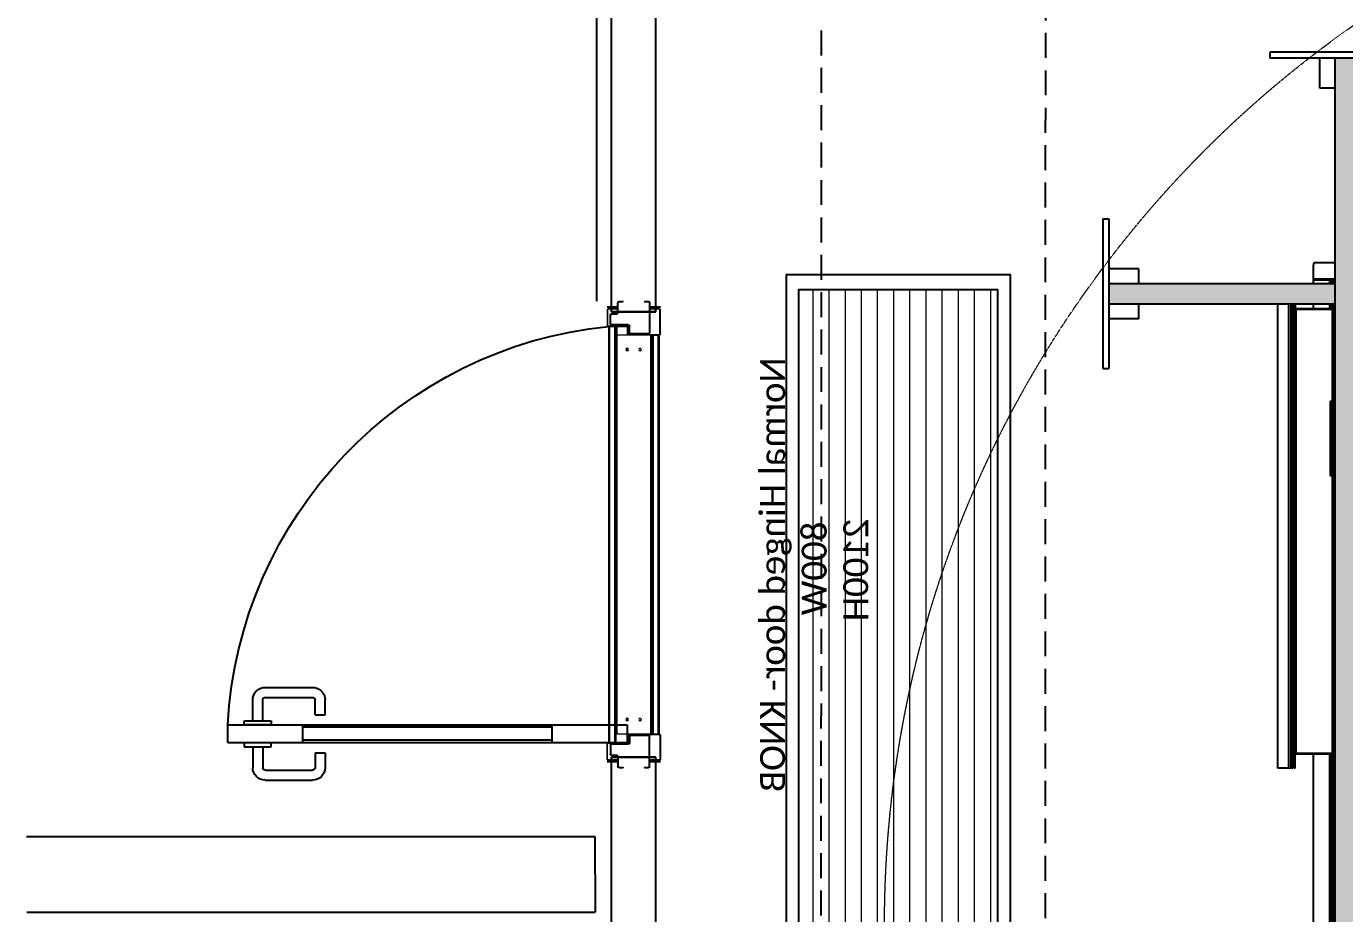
# Model space of a CAD drawing. Header units: millimetres. Extents: x 2822564 to 2991989, y -324396 to -253399.
# Drawn here: x 2845777 to 2848420, y -311060 to -309281 of the extents above; entities that cross this region are included whole.
import ezdxf

# ---------------------------------------------------------------- set-up
doc = ezdxf.new("R2010")
doc.units = ezdxf.units.MM
for name, pattern in [('12017_XPLAN_GROUND$0$HIDDEN', [0.375, 0.25, -0.125]), ('DASHDOT', [1, 0.5, -0.25, 0, -0.25]), ('HIDDEN', [0.375, 0.25, -0.125])]:
    doc.linetypes.add(name, pattern=pattern)
for name, color, linetype in [('AX', 1, 'DASHDOT'), ('Azbilt', 10, 'Continuous'), ('CANAL', 2, 'HIDDEN'), ('LAF Detail', 7, 'Continuous'), ('modular obj', 210, 'Continuous'), ('Runner', 30, 'Continuous')]:
    doc.layers.add(name, color=color, linetype=linetype)
doc.layers.add('Coustomiz Panel', color=160, linetype='Continuous', lineweight=15)
doc.layers.add('KATCHIN', color=253, linetype='12017_XPLAN_GROUND$0$HIDDEN', lineweight=5)
doc.styles.add('Annotative', font='arial.ttf')
doc.styles.add('Legend', font='calibri.ttf')
doc.dimstyles.new('RUNNER saghf', dxfattribs={"dimtxt": 150, "dimasz": 60, "dimexe": 0.18, "dimexo": 0.0625, "dimgap": 0.09, "dimtad": 0, "dimtih": 1, "dimtoh": 1, "dimdec": 4, "dimzin": 0, "dimdsep": 46, "dimtxsty": 'Annotative', "dimblk": 'OBLIQUE', "dimcen": 0.09, "dimclrd": 140, "dimclre": 140, "dimclrt": 230, "dimazin": 0, "dimtfac": 1, "dimtdec": 4, "dimtofl": 0, "dimtmove": 0, "dimatfit": 3, "dimldrblk": 'OBLIQUE', "dimfxl": 1, "dimtolj": 1, "dimtzin": 0, "dimarcsym": 0})

# ---------------------------------------------------------------- blocks, each defined once
blk = doc.blocks.new('1&5 - (+20)')
at = {"layer": 'Azbilt'}
for p, q in [((1576100.6, -480712.1), (1576112.1, -482091.6)), ((1574978.5, -483174.9), (1576118.2, -483165.4)), ((1576118.2, -483165.4), (1576120, -483317.3)), ((1574980.4, -483326.8), (1576120, -483317.3))]:
    blk.add_line(p, q, dxfattribs=at)
blk = doc.blocks.new('Surgery Zone')
at = {"layer": 'KATCHIN', "color": 85, "ltscale": 1.1, "true_color": 0x58ba48}
blk.add_circle((1610637.8, -562746.7, 0), 2200, dxfattribs=at)
blk = doc.blocks.new('_Oblique')
at = {"color": 0, "linetype": 'ByBlock', "lineweight": -2}
blk.add_line((-0.5, -0.5), (0.5, 0.5), dxfattribs=at)
blk = doc.blocks.new('*D28')
at = {"color": 140, "lineweight": -2, "ltscale": 10, "transparency": 16777216}
for p, q in [((-254649.2, -1447978.7), (-254649.2, -1447979.1)), ((-254649.2, -1447978.9), (-254279.1, -1447978.9)), ((-253743.2, -1447978.9), (-254113.3, -1447978.9)), ((-253743.2, -1447978.7), (-253743.2, -1447979.1))]:
    blk.add_line(p, q, dxfattribs=at)
at = {"layer": 'Defpoints', "color": 0, "ltscale": 10, "transparency": 16777216}
for p in [(-254649.2, -1447872.8, 0), (-253743.2, -1447872.8, 0), (-253743.2, -1447978.9)]:
    blk.add_point(p, dxfattribs=at)
at = {"color": 140, "lineweight": -2, "ltscale": 10, "transparency": 16777216, "xscale": 60, "yscale": 60, "zscale": 60, "rotation": 180}
blk.add_blockref('_Oblique', (-254649.2, -1447978.9), dxfattribs=at)
at = {"color": 140, "lineweight": -2, "ltscale": 10, "transparency": 16777216, "xscale": 60, "yscale": 60, "zscale": 60}
blk.add_blockref('_Oblique', (-253743.2, -1447978.9), dxfattribs=at)
at = {"color": 230, "ltscale": 10, "transparency": 16777216, "insert": (-254196.2, -1447978.9), "char_height": 75, "attachment_point": 5, "style": 'Annotative', "bg_fill": 3, "box_fill_scale": 1.1, "bg_fill_color": 256, "bg_fill_true_color": 13158600, "bg_fill_transparency": 0}
blk.add_mtext('\\A1;906', dxfattribs=at)
blk = doc.blocks.new('Dariche Hava')
at = {"layer": 'Coustomiz Panel', "ltscale": 10}
h = blk.add_hatch(dxfattribs=at)
h.set_pattern_fill('ANSI31', color=3, scale=10.2, angle=45)
h.paths.add_polyline_path([(2099493.3, -346374.7), (2099093.3, -346374.7), (2099093.3, -348914.7), (2099493.3, -348914.7)])
at = {"layer": 'modular obj', "color": 240, "ltscale": 10, "true_color": 0xed1f24}
for points in [[(2099518.3, -346344.7), (2099068.3, -346344.7), (2099068.3, -348944.7), (2099518.3, -348944.7)], [(2099493.3, -346374.7), (2099093.3, -346374.7), (2099093.3, -348914.7), (2099493.3, -348914.7)]]:
    blk.add_lwpolyline(points, close=True, dxfattribs=at)
blk = doc.blocks.new('LAF')
at = {"layer": 'LAF Detail'}
h = blk.add_hatch(color=1, dxfattribs=at)
h.dxf.hatch_style = 1
h.paths.add_polyline_path([(1750, 1297.5), (-1750, 1297.5), (-1750, 1257.5), (1750, 1257.5)])
h.paths.add_polyline_path([(-1257.5, 1750), (-1297.5, 1750), (-1297.5, 1297.5), (-1257.5, 1297.5)])
h.paths.add_polyline_path([(1297.5, 1750), (1257.5, 1750), (1257.5, 1297.5), (1297.5, 1297.5)])
h.paths.add_polyline_path([(1297.5, -1297.5), (1257.5, -1297.5), (1257.5, -1750), (1297.5, -1750)])
h.paths.add_polyline_path([(1750, -1257.5), (-1750, -1257.5), (-1750, -1297.5), (1750, -1297.5)])
h.paths.add_polyline_path([(-1257.5, -1297.5), (-1297.5, -1297.5), (-1297.5, -1750), (-1257.5, -1750)])
h.paths.add_polyline_path([(2764.7, 1882.3), (2614.7, 1882.3), (2614.7, 1842.3), (2068.7, 1842.3), (2068.7, 1882.3), (1918.7, 1882.3), (1918.7, 567.3), (2068.7, 567.3), (2068.7, 604.8), (2183, 604.8), (2183, 609.8), (2063, 609.8), (2063, 637.3), (2183, 637.3), (2183, 607.3), (2614.7, 607.3), (2614.7, 567.3), (2764.7, 567.3)])
h.paths.add_polyline_path([(1958.7, 1802.3), (2724.7, 1802.3), (2724.7, 913.3), (2183, 913.3), (2183, 883.3), (2063, 883.3), (2063, 913.3), (1958.7, 913.3)], flags=16)
h.paths.add_polyline_path([(1958.9, 1526.8, 1), (1964, 1526.8, 1)], flags=0)
h.paths.add_polyline_path([(1958.9, 1314.6, 1), (1964, 1314.6, 1)], flags=0)
h.paths.add_polyline_path([(2151, 1529.4), (2152, 1529.4, -1), (2152, 1524.2), (2151, 1524.2, -1)], flags=0)
h.paths.add_polyline_path([(2148.9, 1526.8, -1), (2154, 1526.8, -1)], flags=0)
h.paths.add_polyline_path([(2151, 1317.2), (2152, 1317.2, -1), (2152, 1312), (2151, 1312, -1)], flags=0)
h.paths.add_polyline_path([(2154, 1314.6, -1), (2148.9, 1314.6, -1)], flags=0)
h.paths.add_polyline_path([(2000, 1717.6), (2001.5, 1718.9, -1), (2004.9, 1715), (2003.4, 1713.7, -1)], flags=0)
h.paths.add_polyline_path([(2257.9, 1477.7), (2257.9, 1478.7, -1), (2263.1, 1478.7), (2263.1, 1477.7, -1)], flags=0)
h.paths.add_polyline_path([(2257.9, 1363.7, -1), (2263.1, 1363.7), (2263.1, 1362.7, -1), (2257.9, 1362.7)], flags=0)
h.paths.add_polyline_path([(2562.4, 1106.3), (2724.7, 1249.4), (2724.7, 1249.7), (2562.1, 1106.3)], flags=0)
h.paths.add_polyline_path([(2556.8, 1105.2), (2557, 1105.2), (2557.2, 1105.3, 0.093249)], flags=0)
h.paths.add_polyline_path([(2308.7, 1100.3), (2551.5, 1100.3), (2555.3, 1103.7), (2555.3, 1104.3, -0.414214), (2557.3, 1106.3), (2557.3, 1105.2, 0.12943), (2555.3, 1104.3), (2555.3, 1100.4), (2552.5, 1097.8), (2544.7, 1097.8), (2544.7, 1096.6), (2326.7, 1096.6), (2307.7, 1096.6, 0.414214), (2306.5, 1095.3), (2306.5, 1036.7, 0.080761), (2306.5, 1036.3), (2306.5, 1036.3), (2330.5, 914.1), (2357.5, 914.1), (2544.1, 914.1), (2544.1, 913.8), (2544.1, 913.3), (2543.7, 913.3), (2419.6, 913.8), (2366, 913.8), (2357.6, 914.1), (2357.6, 913.3), (2357.5, 913.3), (2357.5, 914.1), (2327.5, 914.1), (2303.5, 1036.3), (1958.7, 1036.3), (1958.7, 1036.9), (2303, 1036.9), (2303, 1096.6), (2326.5, 1096.6), (2326.5, 1097.8), (2308.7, 1097.8)], flags=0)
h.paths.add_polyline_path([(2305.2, 1036.7, 0.09518), (2305.4, 1035.8, 0.113938), (2303.6, 1035.9), (2305.2, 1036.1)], flags=0)
h.paths.add_polyline_path([(2257.9, 1592.7), (2257.9, 1593.7, -1), (2263.1, 1593.7), (2263.1, 1592.7, -1)], flags=0)
h.paths.add_polyline_path([(2058.1, 1768.8), (2059.6, 1770.2, -1), (2063, 1766.3), (2061.5, 1764.9, -1)], flags=0)
h.paths.add_polyline_path([(2263.1, 1248.7), (2263.1, 1247.7, -1), (2257.9, 1247.7), (2257.9, 1248.7, -1)], flags=0)
h.paths.add_polyline_path([(2444, 1411.7, 0.956183), (2444, 1429.7, -0.066402)], flags=0)
h.paths.add_polyline_path([(2426.8, 1429.7), (2427.6, 1429.7, 0.022091), (2426.8, 1429.7, 11.266721), (2426.8, 1411.7), (2427.6, 1411.7, -0.022091), (2426.8, 1411.7, -11.266721)], flags=0)
h.paths.add_polyline_path([(2426.6, 1420.7, -1), (2326.6, 1420.7, -1)], flags=0)
h.paths.add_polyline_path([(2339.5, 1461.4, -1), (2332.5, 1461.4, -1)], flags=0)
h.paths.add_polyline_path([(2338.5, 1461.4, -1), (2333.5, 1461.4, -1)], flags=0)
h.paths.add_polyline_path([(2339.5, 1380, -1), (2332.5, 1380, -1)], flags=0)
h.paths.add_polyline_path([(2338.5, 1380, -1), (2333.5, 1380, -1)], flags=0)
h.paths.add_polyline_path([(2341, 1529.4), (2342, 1529.4, -1), (2342, 1524.2), (2341, 1524.2, -1)], flags=0)
h.paths.add_polyline_path([(2344, 1526.8, -1), (2338.9, 1526.8, -1)], flags=0)
h.paths.add_polyline_path([(2257.9, 1692.7), (2257.9, 1693.7, -1), (2263.1, 1693.7), (2263.1, 1692.7, -1)], flags=0)
h.paths.add_polyline_path([(2341, 1317.2), (2342, 1317.2, -1), (2342, 1312), (2341, 1312, -1)], flags=0)
h.paths.add_polyline_path([(2344, 1314.6, -1), (2338.9, 1314.6, -1)], flags=0)
h.paths.add_polyline_path([(1948.7, 1862.3, -1), (1962.7, 1862.3, -1)], flags=16)
h.paths.add_polyline_path([(2263.1, 1133.7), (2263.1, 1132.7, -1), (2257.9, 1132.7), (2257.9, 1133.7, -1)], flags=0)
h.paths.add_polyline_path([(2420.8, 1461.4, -1), (2413.8, 1461.4, -1)], flags=0)
h.paths.add_polyline_path([(2419.8, 1461.4, -1), (2414.8, 1461.4, -1)], flags=0)
h.paths.add_polyline_path([(2420.8, 1380, -1), (2413.8, 1380, -1)], flags=0)
h.paths.add_polyline_path([(2419.8, 1380, -1), (2414.8, 1380, -1)], flags=0)
h.paths.add_polyline_path([(2257.9, 1792.7), (2257.9, 1793.7, -1), (2263.1, 1793.7), (2263.1, 1792.7, -1)], flags=0)
h.paths.add_polyline_path([(2551.5, 1100.3, 0.016832), (2552, 1099.1), (2552.1, 1099.1), (2551.9, 1099.1), (2551.9, 1099), (2552, 1099, -0.00829)], flags=0)
h.paths.add_polyline_path([(2327.4, 1109.9), (2329.4, 1109.9, -1), (2329.4, 1104.7), (2327.4, 1104.7, -1)], flags=0)
h.paths.add_polyline_path([(2490.2, 1477.7), (2490.2, 1478.7, -1), (2495.4, 1478.7), (2495.4, 1477.7, -1)], flags=0)
h.paths.add_polyline_path([(2490.2, 1363.7, -1), (2495.4, 1363.7), (2495.4, 1362.7, -1), (2490.2, 1362.7)], flags=0)
h.paths.add_polyline_path([(2394, 1109.9), (2396, 1109.9, -1), (2396, 1104.7), (2394, 1104.7, -1)], flags=0)
h.paths.add_polyline_path([(1958.7, 873.3), (2310.7, 873.3), (2310.7, 647.3), (1958.7, 647.3)], flags=16)
h.paths.add_polyline_path([(2490.2, 1592.7), (2490.2, 1593.7, -1), (2495.4, 1593.7), (2495.4, 1592.7, -1)], flags=0)
h.paths.add_polyline_path([(2490.2, 1248.7, -1), (2495.4, 1248.7), (2495.4, 1247.7, -1), (2490.2, 1247.7)], flags=0)
h.paths.add_polyline_path([(2531, 1529.4), (2532, 1529.4, -1), (2532, 1524.2), (2531, 1524.2, -1)], flags=0)
h.paths.add_polyline_path([(2534, 1526.8, -1), (2528.9, 1526.8, -1)], flags=0)
h.paths.add_polyline_path([(2531, 1317.2), (2532, 1317.2, -1), (2532, 1312), (2531, 1312, -1)], flags=0)
h.paths.add_polyline_path([(2534, 1314.6, -1), (2528.9, 1314.6, -1)], flags=0)
h.paths.add_polyline_path([(2490.2, 1692.7), (2490.2, 1693.7, -1), (2495.4, 1693.7), (2495.4, 1692.7, -1)], flags=0)
h.paths.add_polyline_path([(2460.7, 1109.9), (2462.7, 1109.9, -1), (2462.7, 1104.7), (2460.7, 1104.7, -1)], flags=0)
h.paths.add_polyline_path([(2495.4, 1133.7), (2495.4, 1132.7, -1), (2490.2, 1132.7), (2490.2, 1133.7, -1)], flags=0)
h.paths.add_polyline_path([(2490.2, 1792.7), (2490.2, 1793.7, -1), (2495.4, 1793.7), (2495.4, 1792.7, -1)], flags=0)
h.paths.add_polyline_path([(2527.4, 1109.9), (2529.4, 1109.9, -1), (2529.4, 1104.7), (2527.4, 1104.7, -1)], flags=0)
h.paths.add_polyline_path([(2322.7, 860.3), (2350.7, 860.3), (2350.7, 873.3), (2724.7, 873.3), (2724.7, 647.3), (2350.7, 647.3), (2350.7, 660.3), (2322.7, 660.3, -0.414214), (2320.7, 662.3), (2320.7, 858.3, -0.414214)], flags=16)
h.paths.add_polyline_path([(2561.8, 1122.2), (2563.3, 1123.5, -1), (2566.7, 1119.6), (2565.2, 1118.3, -1)], flags=0)
h.paths.add_polyline_path([(2353.8, 820.3), (2353.8, 860.3), (2353.7, 820.3)], flags=0)
h.paths.add_polyline_path([(2578.9, 1095.3, -1), (2573.8, 1095.3, -1)], flags=0)
h.paths.add_polyline_path([(2619.9, 1173.4), (2621.4, 1174.7, -1), (2624.8, 1170.8), (2623.3, 1169.5, -1)], flags=0)
h.paths.add_polyline_path([(2392.3, 858.8), (2392.3, 662.3), (2392.2, 661.9), (2392, 660.7), (2391.5, 660.5), (2391.7, 660.7), (2391.9, 660.9), (2392, 661.2), (2392.2, 661.6), (2392.2, 661.9), (2392.3, 662.3), (2392.3, 858.3), (2392.2, 858.7), (2392, 859.9), (2391.8, 860)], flags=0)
h.paths.add_polyline_path([(2383.4, 818.3), (2383.2, 818.3), (2383.2, 702.3), (2383.2, 701.9), (2383, 700.7), (2382.1, 700.3), (2381.9, 700.3), (2382.2, 700.4), (2382.4, 700.5), (2382.6, 700.7), (2382.8, 700.9), (2383, 701.2), (2383.1, 701.6), (2383.2, 701.9), (2383.2, 702.3), (2383.2, 818.3), (2383.2, 818.7), (2383, 819.9), (2382.8, 820)], flags=0)
h.paths.add_polyline_path([(2623.3, 1770.2), (2624.8, 1768.8, -1), (2621.4, 1764.9), (2619.9, 1766.3, -1)], flags=0)
h.paths.add_polyline_path([(2678, 1224.6), (2679.5, 1225.9, -1), (2682.9, 1222), (2681.4, 1220.7, -1)], flags=0)
h.paths.add_polyline_path([(2721, 1529.4), (2722, 1529.4, -1), (2722, 1524.2), (2721, 1524.2, -1)], flags=0)
h.paths.add_polyline_path([(2724, 1526.8, -1), (2718.9, 1526.8, -1)], flags=0)
h.paths.add_polyline_path([(2721, 1317.2), (2722, 1317.2, -1), (2722, 1312), (2721, 1312, -1)], flags=0)
h.paths.add_polyline_path([(2724, 1314.6, -1), (2718.9, 1314.6, -1)], flags=0)
h.paths.add_polyline_path([(2681.4, 1718.9), (2682.9, 1717.6, -1), (2679.5, 1713.7), (2678, 1715, -1)], flags=0)
h.paths.add_polyline_path([(2665.4, 1096), (2667.3, 1092.8, 0.483498), (2670.4, 1095.3, 0.867202)], flags=0)
h.paths.add_polyline_path([(1962.7, 587.3, -1), (1948.7, 587.3, -1)], flags=16)
h.paths.add_polyline_path([(2537.3, 819.3), (2537.3, 818.3, -1), (2532.1, 818.3), (2532.1, 819.3, -1)], flags=0)
h.paths.add_polyline_path([(2537.3, 818.8, -1), (2532.2, 818.8, -1)], flags=0)
h.paths.add_polyline_path([(2720.7, 1862.3, -1), (2734.7, 1862.3, -1)], flags=16)
h.paths.add_polyline_path([(2537.3, 761.1), (2537.3, 760.1, -1), (2532.1, 760.1), (2532.1, 761.1, -1)], flags=0)
h.paths.add_polyline_path([(2537.3, 760.6, -1), (2532.2, 760.6, -1)], flags=0)
h.paths.add_polyline_path([(2537.3, 702.8), (2537.3, 701.8, -1), (2532.1, 701.8), (2532.1, 702.8, -1)], flags=0)
h.paths.add_polyline_path([(2537.3, 702.3, -1), (2532.2, 702.3, -1)], flags=0)
h.paths.add_polyline_path([(2734.7, 587.3, -1), (2720.7, 587.3, -1)], flags=16)
h.paths.add_polyline_path([(1297.5, 1257.5), (1257.5, 1257.5), (1257.5, -1257.5), (1297.5, -1257.5)])
h.paths.add_polyline_path([(-1257.5, 1257.5), (-1297.5, 1257.5), (-1297.5, -1257.5), (-1257.5, -1257.5)])
at = {"layer": 'LAF Detail', "color": 1, "linetype": 'Continuous', "lineweight": 25}
for p, q in [((1127.5, 1762), (1127.5, 1750)), ((1427.5, 1762), (1127.5, 1762)), ((1427.5, 1750), (1127.5, 1750)), ((1227.5, 1690), (1227.5, 1750)), ((1327.5, 1690), (1327.5, 1750)), ((1427.5, 1762), (1427.5, 1750)), ((1227.5, 1690), (1257.5, 1690)), ((1297.5, 1690), (1327.5, 1690)), ((1762, 1427.5), (1750, 1427.5)), ((1750, 1127.5), (1750, 1427.5)), ((1762, 1127.5), (1762, 1427.5)), ((1690, 1297.5), (1690, 1327.5)), ((1690, 1327.5), (1750, 1327.5))]:
    blk.add_line(p, q, dxfattribs=at)
at = {"layer": 'LAF Detail', "color": 7, "linetype": 'Continuous', "lineweight": 25}
for p, q in [((1257.5, 1750), (1257.5, 1297.5)), ((1297.5, 1297.5), (1297.5, 1750)), ((1750, 1297.5), (-1750, 1297.5))]:
    blk.add_line(p, q, dxfattribs=at)
at = {"layer": 'LAF Detail', "color": 3, "linetype": 'Continuous', "lineweight": 25}
for p, q in [((326.4, 1381.4), (326.4, 1411.4)), ((326.4, 1411.4), (1257.5, 1411.4)), ((326.4, 1389.4), (1257.5, 1389.4)), ((326.4, 1384.4), (1257.5, 1384.4)), ((326.4, 1381.4), (1257.5, 1381.4)), ((326.4, 1378.4), (353.4, 1378.4)), ((326.4, 1376.9), (326.4, 1378.4)), ((326.4, 1376.9), (353.4, 1376.9)), ((331.4, 1378.4), (331.4, 1376.9)), ((353.4, 1376.9), (353.4, 1378.4)), ((354.9, 1375.4), (354.9, 1302.4)), ((1247.9, 1375.4), (354.9, 1375.4)), ((1246.4, 1378.4), (356.4, 1378.4)), ((356.4, 1378.4), (356.4, 1302.4)), ((1246.4, 1376.9), (356.4, 1376.9)), ((1246.4, 1378.4), (1246.4, 1302.4)), ((1247.9, 1375.4), (1247.9, 1302.4)), ((1257.5, 1378.4), (1249.4, 1378.4)), ((1249.4, 1378.4), (1249.4, 1376.9)), ((1257.5, 1376.9), (1249.4, 1376.9)), ((-1257.5, 1340.1), (354.9, 1340.1)), ((1247.9, 1340.1), (1257.5, 1340.1)), ((1297.5, 1340.1), (1335.1, 1340.1)), ((1305.1, 1340.1), (1305.1, 1297.5)), ((1306.4, 1340.1), (1306.4, 1297.5)), ((1307.5, 1340.1), (1307.5, 1297.5)), ((1340.1, 1335.1), (1340.1, 1297.5)), ((-1257.5, 1307.5), (354.9, 1307.5)), ((303.6, 1302.4), (-1257.5, 1302.4)), ((-1257.5, 1301.4), (302.6, 1301.4)), ((-1257.5, 1300.4), (302.6, 1300.4)), ((-1257.5, 1299.4), (302.6, 1299.4)), ((87.8, 1306.4), (-62.2, 1306.4)), ((37.7, 1306.4), (37.7, 1302.4)), ((46.6, 1302.4), (46.6, 1306.4)), ((85.9, 1302.4), (85.9, 1306.4)), ((87.8, 1306.4), (354.9, 1306.4)), ((87.8, 1306.4), (87.8, 1302.4)), ((87.8, 1305.1), (354.9, 1305.1)), ((87.8, 1304), (354.9, 1304)), ((302.6, 1303.4), (87.8, 1303.4)), ((299.8, 1301.4), (299.8, 1302.4)), ((300.6, 1300.4), (300.6, 1299.4)), ((301.4, 1300.4), (301.4, 1299.4)), ((301.6, 1302.4), (301.6, 1301.4)), ((301.6, 1301.4), (301.6, 1302.4)), ((301.6, 1299.4), (301.6, 1300.4)), ((302.6, 1297.5), (302.6, 1303.4)), ((302.6, 1302.8), (303.9, 1302.8)), ((303.6, 1297.5), (303.6, 1302.4)), ((1257.5, 1302.4), (303.7, 1302.4)), ((303.7, 1302.4), (303.7, 1300.4)), ((303.7, 1301.4), (1257.5, 1301.4)), ((303.7, 1300.4), (1257.5, 1300.4)), ((303.8, 1300.4), (303.8, 1297.5)), ((303.9, 1302.4), (303.9, 1303.4)), ((354.9, 1303.4), (303.9, 1303.4)), ((304.6, 1297.5), (304.6, 1301.4)), ((304.6, 1299.4), (1257.5, 1299.4)), ((305.4, 1302.4), (305.4, 1301.4)), ((409.4, 1300.4), (409.4, 1299.4)), ((411.4, 1301.4), (411.4, 1300.4)), ((411.4, 1299.4), (411.4, 1297.5)), ((413.4, 1299.4), (413.4, 1300.4)), ((1062.2, 1306.4), (912.2, 1306.4)), ((912.2, 1302.4), (912.2, 1306.4)), ((914.1, 1306.4), (914.1, 1302.4)), ((953.4, 1302.4), (953.4, 1306.4)), ((962.3, 1302.4), (962.3, 1306.4)), ((968.3, 1306.4), (968.3, 1302.4)), ((1006.2, 1302.4), (1006.2, 1306.4)), ((1012.2, 1306.4), (1012.2, 1302.4)), ((1021.1, 1302.4), (1021.1, 1306.4)), ((1060.4, 1302.4), (1060.4, 1306.4)), ((1062.2, 1306.4), (1062.2, 1302.4)), ((1247.9, 1307.5), (1257.5, 1307.5)), ((1247.9, 1306.4), (1257.5, 1306.4)), ((1247.9, 1305.1), (1257.5, 1305.1)), ((1247.9, 1304), (1257.5, 1304)), ((1257.5, 1303.4), (1247.9, 1303.4)), ((1297.5, 1307.5), (1305.1, 1307.5)), ((1297.5, 1306.4), (1305.1, 1306.4)), ((1297.5, 1305.1), (1305.1, 1305.1)), ((1302.3, 1303.4), (1297.5, 1303.4)), ((1302.3, 1302.4), (1297.5, 1302.4)), ((1297.5, 1301.4), (1301.4, 1301.4)), ((1297.5, 1300.4), (1301.4, 1300.4)), ((1297.5, 1299.4), (1299.4, 1299.4)), ((1299.4, 1299.4), (1299.4, 1297.5)), ((1299.5, 1299.5), (1299.7, 1299.6)), ((1300.4, 1300.2), (1300.4, 1297.5)), ((1301.4, 1300.2), (1300.4, 1300.2)), ((1301.4, 1301.4), (1301.4, 1297.5)), ((1302.3, 1303.4), (1302.3, 1302.4)), ((1303.4, 1302.3), (1302.4, 1302.3)), ((1302.4, 1297.5), (1302.4, 1302.3)), ((1302.8, 1305.1), (1302.8, 1302.3)), ((1303.4, 1297.5), (1303.4, 1302.3)), ((1304, 1305.1), (1304, 1297.5))]:
    blk.add_line(p, q, dxfattribs=at)
at = {"layer": 'LAF Detail', "color": 3, "linetype": 'Continuous', "lineweight": 25, "flags": 128}
for points in [[(1300.3, 1300), (1300, 1299.8), (1299.4, 1299.4)], [(1301.4, 1300.4), (1300.7, 1300.2), (1300.6, 1300.2)]]:
    blk.add_lwpolyline(points, dxfattribs=at)
at = {"layer": 'LAF Detail', "color": 3, "linetype": 'Continuous', "lineweight": 25}
for centre, radius, start, end in [((353.4, 1375.4), 3, 0, 90), ((353.4, 1375.4), 1.5, 0, 90), ((1249.4, 1375.4), 3, 90, 180), ((1249.4, 1375.4), 1.5, 90, 180), ((1335.1, 1335.1), 5, 0, 90), ((1298.9, 1300.9), 1.61, 285.2821, 332.0375), ((1302.8, 1300.1), 2.31, 102.7668, 147.1902), ((1300.7, 1303), 1.84, 292.3931, 337.6069)]:
    blk.add_arc(centre, radius, start, end, dxfattribs=at)
blk = doc.blocks.new('Hinged Door 800 - Knob')
at = {"color": 30, "true_color": 0xf26722}
for p, q in [((-253778.7, -1447024.8, 0), (-253814.7, -1447024.8, 0)), ((-253814.7, -1447024.8, 0), (-253814.7, -1447825.8, 0)), ((-253778.7, -1447825.8, 0), (-253778.7, -1447024.8, 0)), ((-253778.7, -1447175.3, 0), (-253814.7, -1447175.3, 0)), ((-253809.7, -1447675.3, 0), (-253809.7, -1447175.3, 0)), ((-253783.7, -1447675.3, 0), (-253783.7, -1447175.3, 0)), ((-253778.7, -1447675.3, 0), (-253814.7, -1447675.3, 0)), ((-253814.7, -1447825.8, 0), (-253778.7, -1447825.8, 0))]:
    blk.add_line(p, q, dxfattribs=at)
at = {"color": 3}
for p, q in [((-253822.7, -1447074.8, 0), (-253864.7, -1447074.8, 0)), ((-253814.7, -1447057.8, 0), (-253822.7, -1447057.8, 0)), ((-253822.7, -1447057.8, 0), (-253822.7, -1447111.8, 0)), ((-253814.7, -1447111.8, 0), (-253814.7, -1447057.8, 0)), ((-253778.7, -1447111.8, 0), (-253778.7, -1447057.8, 0)), ((-253778.7, -1447057.8, 0), (-253770.7, -1447057.8, 0)), ((-253770.7, -1447057.8, 0), (-253770.7, -1447111.8, 0)), ((-253770.7, -1447074.8, 0), (-253728.7, -1447074.8, 0)), ((-253889.7, -1447099.8, 0), (-253889.7, -1447194.8, 0)), ((-253869.7, -1447099.8, 0), (-253869.7, -1447194.8, 0)), ((-253822.7, -1447094.8, 0), (-253864.7, -1447094.8, 0)), ((-253770.7, -1447094.8, 0), (-253728.7, -1447094.8, 0)), ((-253723.7, -1447099.8, 0), (-253723.7, -1447194.8, 0)), ((-253703.7, -1447099.8, 0), (-253703.7, -1447194.8, 0)), ((-253822.7, -1447111.8, 0), (-253814.7, -1447111.8, 0)), ((-253770.7, -1447111.8, 0), (-253778.7, -1447111.8, 0)), ((-253834.7, -1447199.8, 0), (-253864.7, -1447199.8, 0)), ((-253834.7, -1447199.8, 0), (-253834.7, -1447219.8, 0)), ((-253758.7, -1447199.8, 0), (-253758.7, -1447219.8, 0)), ((-253758.7, -1447199.8, 0), (-253728.7, -1447199.8, 0)), ((-253834.7, -1447219.8, 0), (-253864.7, -1447219.8, 0)), ((-253758.7, -1447219.8, 0), (-253728.7, -1447219.8, 0)), ((-253796.2, -1447825.8, 0), (-253778.7, -1447825.8, 0))]:
    blk.add_line(p, q, dxfattribs=at)
at = {"color": 2}
for p, q in [((-254652.1, -1447806.3, 0), (-254652.1, -1447785.3, 0)), ((-253740.3, -1447806.3, 0), (-253740.3, -1447785.3, 0)), ((-254652.1, -1447892.3, 0), (-254652.1, -1447871.3, 0)), ((-253740.3, -1447892.3, 0), (-253740.3, -1447871.3, 0))]:
    blk.add_line(p, q, dxfattribs=at)
at = {"color": 20, "linetype": 'Continuous', "lineweight": 15}
for p, q in [((-254649.2, -1447787.8, 0), (-254648.2, -1447787.8, 0)), ((-254649.2, -1447804.8, 0), (-254649.2, -1447787.8, 0)), ((-254648.2, -1447804.8, 0), (-254648.2, -1447787.8, 0)), ((-254646.7, -1447786.3, 0), (-254646.7, -1447785.3, 0)), ((-254646.7, -1447785.3, 0), (-254616.2, -1447785.3, 0)), ((-254646.7, -1447786.3, 0), (-254616.2, -1447786.3, 0)), ((-254638.2, -1447794.3, 0), (-254639.7, -1447794.3, 0)), ((-254639.7, -1447794.3, 0), (-254639.7, -1447804.8, 0)), ((-254638.2, -1447794.3, 0), (-254638.2, -1447804.8, 0)), ((-254618.7, -1447791.3, 0), (-254636.7, -1447791.3, 0)), ((-254636.7, -1447791.3, 0), (-254636.7, -1447792.8, 0)), ((-254618.7, -1447792.8, 0), (-254636.7, -1447792.8, 0)), ((-254618.7, -1447792.8, 0), (-254618.7, -1447791.3, 0)), ((-254615.7, -1447794.3, 0), (-254617.2, -1447794.3, 0)), ((-254617.2, -1447827.8, 0), (-254617.2, -1447794.3, 0)), ((-254616.2, -1447785.3, 0), (-254616.2, -1447786.3, 0)), ((-254615.7, -1447827.8, 0), (-254615.7, -1447794.3, 0)), ((-254614.7, -1447787.8, 0), (-254613.7, -1447787.8, 0)), ((-254614.7, -1447787.8, 0), (-254614.7, -1447825.8, 0)), ((-254613.7, -1447787.8, 0), (-254613.7, -1447800, 0)), ((-254613.7, -1447800, 0), (-254613.7, -1447790.3, 0)), ((-253778.7, -1447787.8, 0), (-253777.7, -1447787.8, 0)), ((-253778.7, -1447787.8, 0), (-253778.7, -1447800, 0)), ((-253778.7, -1447800, 0), (-253778.7, -1447790.3, 0)), ((-253777.7, -1447787.8, 0), (-253777.7, -1447825.8, 0)), ((-253776.7, -1447794.3, 0), (-253775.2, -1447794.3, 0)), ((-253776.7, -1447827.8, 0), (-253776.7, -1447794.3, 0)), ((-253776.2, -1447786.3, 0), (-253776.2, -1447785.3, 0)), ((-253745.7, -1447785.3, 0), (-253776.2, -1447785.3, 0)), ((-253745.7, -1447786.3, 0), (-253776.2, -1447786.3, 0)), ((-253775.2, -1447827.8, 0), (-253775.2, -1447794.3, 0)), ((-253773.7, -1447791.3, 0), (-253755.7, -1447791.3, 0)), ((-253773.7, -1447792.8, 0), (-253773.7, -1447791.3, 0)), ((-253773.7, -1447792.8, 0), (-253755.7, -1447792.8, 0)), ((-253755.7, -1447791.3, 0), (-253755.7, -1447792.8, 0)), ((-253754.2, -1447794.3, 0), (-253752.7, -1447794.3, 0)), ((-253754.2, -1447794.3, 0), (-253754.2, -1447804.8, 0)), ((-253752.7, -1447794.3, 0), (-253752.7, -1447804.8, 0)), ((-253745.7, -1447785.3, 0), (-253745.7, -1447786.3, 0)), ((-253744.2, -1447787.8, 0), (-253743.2, -1447787.8, 0)), ((-253744.2, -1447804.8, 0), (-253744.2, -1447787.8, 0)), ((-253743.2, -1447804.8, 0), (-253743.2, -1447787.8, 0)), ((-254662.7, -1447809.3, 0), (-254664.2, -1447809.3, 0)), ((-254664.2, -1447809.3, 0), (-254664.2, -1447817.3, 0)), ((-254662.7, -1447817.3, 0), (-254664.2, -1447817.3, 0)), ((-254662.7, -1447809.3, 0), (-254662.7, -1447817.3, 0)), ((-254661.2, -1447806.3, 0), (-254661.2, -1447807.8, 0)), ((-254641.2, -1447806.3, 0), (-254661.2, -1447806.3, 0)), ((-254641.2, -1447807.8, 0), (-254661.2, -1447807.8, 0)), ((-254649.2, -1447804.8, 0), (-254648.2, -1447804.8, 0)), ((-254641.2, -1447807.8, 0), (-254641.2, -1447806.3, 0)), ((-254639.7, -1447804.8, 0), (-254638.2, -1447804.8, 0)), ((-254613.7, -1447801.5, 0), (-254613.7, -1447800, 0)), ((-254613.7, -1447802.5, 0), (-254613.7, -1447801.5, 0)), ((-254613.7, -1447802.5, 0), (-254613.7, -1447825.8, 0)), ((-254596.2, -1447805, 0), (-254596.2, -1447802.5, 0)), ((-254596.2, -1447872, 0), (-254596.2, -1447805, 0)), ((-253796.2, -1447805, 0), (-253796.2, -1447802.5, 0)), ((-253796.2, -1447872, 0), (-253796.2, -1447805, 0)), ((-253778.7, -1447801.5, 0), (-253778.7, -1447800, 0)), ((-253778.7, -1447802.5, 0), (-253778.7, -1447801.5, 0)), ((-253778.7, -1447802.5, 0), (-253778.7, -1447825.8, 0)), ((-253752.7, -1447804.8, 0), (-253754.2, -1447804.8, 0)), ((-253751.2, -1447806.3, 0), (-253731.2, -1447806.3, 0)), ((-253751.2, -1447807.8, 0), (-253751.2, -1447806.3, 0)), ((-253751.2, -1447807.8, 0), (-253731.2, -1447807.8, 0)), ((-253743.2, -1447804.8, 0), (-253744.2, -1447804.8, 0)), ((-253731.2, -1447806.3, 0), (-253731.2, -1447807.8, 0)), ((-253729.7, -1447809.3, 0), (-253728.2, -1447809.3, 0)), ((-253729.7, -1447809.3, 0), (-253729.7, -1447817.3, 0)), ((-253729.7, -1447817.3, 0), (-253728.2, -1447817.3, 0)), ((-253728.2, -1447809.3, 0), (-253728.2, -1447817.3, 0)), ((-254617.2, -1447827.8, 0), (-254615.7, -1447827.8, 0)), ((-254613.7, -1447825.8, 0), (-254614.7, -1447825.8, 0)), ((-254601.2, -1447829.3, 0), (-254614.2, -1447829.3, 0)), ((-254614.2, -1447829.3, 0), (-254614.2, -1447830.8, 0)), ((-254601.2, -1447830.8, 0), (-254614.2, -1447830.8, 0)), ((-254613.7, -1447825.8, 0), (-254596.2, -1447825.8, 0)), ((-254612.2, -1447828.3, 0), (-254612.2, -1447827.3, 0)), ((-254612.2, -1447827.3, 0), (-254598.7, -1447827.3, 0)), ((-254612.2, -1447828.3, 0), (-254598.7, -1447828.3, 0)), ((-254601.2, -1447830.8, 0), (-254601.2, -1447829.3, 0)), ((-254598.2, -1447832.3, 0), (-254599.7, -1447832.3, 0)), ((-254599.7, -1447868.3, 0), (-254599.7, -1447832.3, 0)), ((-254598.7, -1447827.3, 0), (-254598.7, -1447828.3, 0)), ((-254598.7, -1447827.3, 0), (-254596.2, -1447827.3, 0)), ((-254598.2, -1447868.3, 0), (-254598.2, -1447832.3, 0)), ((-254597.2, -1447829.8, 0), (-254596.2, -1447829.8, 0)), ((-254597.2, -1447829.8, 0), (-254597.2, -1447889.8, 0)), ((-253796.2, -1447825.8, 0), (-253778.7, -1447825.8, 0)), ((-253796.2, -1447827.3, 0), (-253793.7, -1447827.3, 0)), ((-253796.2, -1447829.8, 0), (-253795.2, -1447829.8, 0)), ((-253795.2, -1447829.8, 0), (-253795.2, -1447889.8, 0)), ((-253794.2, -1447832.3, 0), (-253792.7, -1447832.3, 0)), ((-253794.2, -1447868.3, 0), (-253794.2, -1447832.3, 0)), ((-253793.7, -1447828.3, 0), (-253793.7, -1447827.3, 0)), ((-253780.2, -1447827.3, 0), (-253793.7, -1447827.3, 0)), ((-253780.2, -1447828.3, 0), (-253793.7, -1447828.3, 0)), ((-253792.7, -1447868.3, 0), (-253792.7, -1447832.3, 0)), ((-253791.2, -1447829.3, 0), (-253778.2, -1447829.3, 0)), ((-253791.2, -1447830.8, 0), (-253791.2, -1447829.3, 0)), ((-253791.2, -1447830.8, 0), (-253778.2, -1447830.8, 0)), ((-253780.2, -1447827.3, 0), (-253780.2, -1447828.3, 0)), ((-253777.7, -1447825.8, 0), (-253778.7, -1447825.8, 0)), ((-253778.2, -1447829.3, 0), (-253778.2, -1447830.8, 0)), ((-253775.2, -1447827.8, 0), (-253776.7, -1447827.8, 0)), ((-254664.2, -1447860.3, 0), (-254664.2, -1447868.3, 0)), ((-254664.2, -1447860.3, 0), (-254662.7, -1447860.3, 0)), ((-254664.2, -1447868.3, 0), (-254662.7, -1447868.3, 0)), ((-254662.7, -1447860.3, 0), (-254662.7, -1447868.3, 0)), ((-254661.2, -1447869.8, 0), (-254661.2, -1447871.3, 0)), ((-254661.2, -1447869.8, 0), (-254641.2, -1447869.8, 0)), ((-254661.2, -1447871.3, 0), (-254641.2, -1447871.3, 0)), ((-254649.2, -1447889.8, 0), (-254649.2, -1447872.8, 0)), ((-254648.2, -1447872.8, 0), (-254649.2, -1447872.8, 0)), ((-254648.2, -1447889.8, 0), (-254648.2, -1447872.8, 0)), ((-254641.2, -1447869.8, 0), (-254641.2, -1447871.3, 0)), ((-254641.2, -1447869.8, 0), (-254601.2, -1447869.8, 0)), ((-254641.2, -1447871.3, 0), (-254601.2, -1447871.3, 0)), ((-254601.2, -1447871.3, 0), (-254601.2, -1447869.8, 0)), ((-254599.7, -1447868.3, 0), (-254598.2, -1447868.3, 0)), ((-254596.2, -1447874.5, 0), (-254596.2, -1447872, 0)), ((-254596.2, -1447874.5, 0), (-254596.2, -1447875, 0)), ((-254596.2, -1447876, 0), (-254596.2, -1447875, 0)), ((-254596.2, -1447876, 0), (-254596.2, -1447877.5, 0)), ((-253796.2, -1447874.5, 0), (-253796.2, -1447872, 0)), ((-253796.2, -1447874.5, 0), (-253796.2, -1447875, 0)), ((-253796.2, -1447875, 0), (-253796.2, -1447876, 0)), ((-253796.2, -1447877.5, 0), (-253796.2, -1447876, 0)), ((-253792.7, -1447868.3, 0), (-253794.2, -1447868.3, 0)), ((-253791.2, -1447871.3, 0), (-253791.2, -1447869.8, 0)), ((-253751.2, -1447869.8, 0), (-253791.2, -1447869.8, 0)), ((-253751.2, -1447871.3, 0), (-253791.2, -1447871.3, 0)), ((-253731.2, -1447869.8, 0), (-253751.2, -1447869.8, 0)), ((-253751.2, -1447869.8, 0), (-253751.2, -1447871.3, 0)), ((-253731.2, -1447871.3, 0), (-253751.2, -1447871.3, 0)), ((-253744.2, -1447872.8, 0), (-253743.2, -1447872.8, 0)), ((-253744.2, -1447889.8, 0), (-253744.2, -1447872.8, 0)), ((-253743.2, -1447889.8, 0), (-253743.2, -1447872.8, 0)), ((-253731.2, -1447869.8, 0), (-253731.2, -1447871.3, 0)), ((-253728.2, -1447860.3, 0), (-253729.7, -1447860.3, 0)), ((-253729.7, -1447860.3, 0), (-253729.7, -1447868.3, 0)), ((-253728.2, -1447868.3, 0), (-253729.7, -1447868.3, 0)), ((-253728.2, -1447860.3, 0), (-253728.2, -1447868.3, 0)), ((-254648.2, -1447889.8, 0), (-254649.2, -1447889.8, 0)), ((-254646.7, -1447892.3, 0), (-254646.7, -1447891.3, 0)), ((-254598.7, -1447891.3, 0), (-254646.7, -1447891.3, 0)), ((-254598.7, -1447892.3, 0), (-254646.7, -1447892.3, 0)), ((-254598.7, -1447891.3, 0), (-254598.7, -1447892.3, 0)), ((-254596.2, -1447889.8, 0), (-254597.2, -1447889.8, 0)), ((-254596.2, -1447877.5, 0), (-254596.2, -1447889.8, 0)), ((-254596.2, -1447877.5, 0), (-254596.2, -1447887.3, 0)), ((-253796.2, -1447877.5, 0), (-253796.2, -1447889.8, 0)), ((-253796.2, -1447887.3, 0), (-253796.2, -1447877.5, 0)), ((-253795.2, -1447889.8, 0), (-253796.2, -1447889.8, 0)), ((-253793.7, -1447892.3, 0), (-253793.7, -1447891.3, 0)), ((-253793.7, -1447891.3, 0), (-253745.7, -1447891.3, 0)), ((-253793.7, -1447892.3, 0), (-253745.7, -1447892.3, 0)), ((-253745.7, -1447891.3, 0), (-253745.7, -1447892.3, 0)), ((-253743.2, -1447889.8, 0), (-253744.2, -1447889.8, 0))]:
    blk.add_line(p, q, dxfattribs=at)
at = {"color": 46}
for p, q in [((-254642.7, -1447794.3, 0), (-254642.7, -1447883.3, 0)), ((-253749.7, -1447794.3, 0), (-253749.7, -1447883.3, 0))]:
    blk.add_line(p, q, dxfattribs=at)
at = {"color": 109, "linetype": 'Continuous', "lineweight": 15}
for p, q in [((-254613.7, -1447787.8, 0), (-253778.7, -1447787.8, 0)), ((-254613.7, -1447790.3, 0), (-253778.7, -1447790.3, 0)), ((-254613.7, -1447800, 0), (-253778.7, -1447800, 0)), ((-254613.7, -1447801.5, 0), (-253778.7, -1447801.5, 0)), ((-254613.7, -1447802.5, 0), (-253778.7, -1447802.5, 0)), ((-254613.7, -1447805, 0), (-253796.2, -1447805, 0)), ((-254596.2, -1447872, 0), (-253796.2, -1447872, 0)), ((-254596.2, -1447874.5, 0), (-253796.2, -1447874.5, 0)), ((-254596.2, -1447875, 0), (-253796.2, -1447875, 0)), ((-254596.2, -1447876, 0), (-253796.2, -1447876, 0)), ((-254596.2, -1447877.5, 0), (-253796.2, -1447877.5, 0)), ((-254596.2, -1447887.3, 0), (-253796.2, -1447887.3, 0)), ((-254596.2, -1447889.8, 0), (-253796.2, -1447889.8, 0))]:
    blk.add_line(p, q, dxfattribs=at)
at = {"color": 8, "linetype": 'Continuous', "lineweight": 15}
for p, q in [((-254569.7, -1447825.8, 0), (-254564.7, -1447825.8, 0)), ((-253827.7, -1447825.8, 0), (-253822.7, -1447825.8, 0))]:
    blk.add_line(p, q, dxfattribs=at)
at = {"color": 30, "ltscale": 5000, "true_color": 0xf26722, "elevation": 0}
blk.add_lwpolyline([(-253814.7, -1447024.8, 0.369417), (-254613.7, -1447787.8)], format="xyb", dxfattribs=at)
at = {"color": 7, "linetype": 'Continuous', "lineweight": 15}
for centre in [(-254567.2, -1447825.5, 0), (-253825.2, -1447825.5, 0), (-254567.2, -1447851.5, 0), (-253825.2, -1447851.5, 0)]:
    blk.add_circle(centre, 2.5, dxfattribs=at)
at = {"color": 3}
for centre, radius, start, end in [((-253864.7, -1447099.8, 0), 25, 98.9095, 180), ((-253864.7, -1447099.8, 0), 25, 96.364, 98.9095), ((-253864.7, -1447099.8, 0), 25, 90, 96.364), ((-253728.7, -1447099.8, 0), 25, 0, 90), ((-253864.7, -1447099.8, 0), 5, 135, 180), ((-253864.7, -1447099.8, 0), 5, 121.8198, 134.5477), ((-253864.7, -1447099.8, 0), 5, 90, 121.8198), ((-253728.7, -1447099.8, 0), 5, 0, 90), ((-253864.7, -1447194.8, 0), 25, 180, 261.0905), ((-253864.7, -1447194.8, 0), 5, 180, 225), ((-253864.7, -1447194.8, 0), 5, 225.4523, 238.1802), ((-253864.7, -1447194.8, 0), 5, 238.1802, 270), ((-253728.7, -1447194.8, 0), 25, 270, 0), ((-253728.7, -1447194.8, 0), 5, 270, 0), ((-253864.7, -1447194.8, 0), 25, 261.0905, 263.636), ((-253864.7, -1447194.8, 0), 25, 263.636, 270)]:
    blk.add_arc(centre, radius, start, end, dxfattribs=at)
at = {"color": 20, "linetype": 'Continuous', "lineweight": 15}
for centre, radius, start, end in [((-254646.7, -1447787.8, 0), 2.5, 90, 180), ((-254646.7, -1447787.8, 0), 1.5, 90, 180), ((-254636.7, -1447794.3, 0), 3, 90, 180), ((-254636.7, -1447794.3, 0), 1.5, 90, 180), ((-254618.7, -1447794.3, 0), 3, 0, 90), ((-254618.7, -1447794.3, 0), 1.5, 0, 90), ((-254616.2, -1447787.8, 0), 2.5, 0, 90), ((-254616.2, -1447787.8, 0), 1.5, 0, 90), ((-253776.2, -1447787.8, 0), 2.5, 90, 180), ((-253776.2, -1447787.8, 0), 1.5, 90, 180), ((-253773.7, -1447794.3, 0), 3, 90, 180), ((-253773.7, -1447794.3, 0), 1.5, 90, 180), ((-253755.7, -1447794.3, 0), 3, 0, 90), ((-253755.7, -1447794.3, 0), 1.5, 0, 90), ((-253745.7, -1447787.8, 0), 2.5, 0, 90), ((-253745.7, -1447787.8, 0), 1.5, 0, 90), ((-254661.2, -1447809.3, 0), 3, 90, 180), ((-254661.2, -1447809.3, 0), 1.5, 90, 180), ((-254641.2, -1447804.8, 0), 1.5, 270, 0), ((-254641.2, -1447804.8, 0), 3, 270, 0), ((-253751.2, -1447804.8, 0), 3, 180, 270), ((-253751.2, -1447804.8, 0), 1.5, 180, 270), ((-253731.2, -1447809.3, 0), 3, 0, 90), ((-253731.2, -1447809.3, 0), 1.5, 0, 90), ((-254614.2, -1447827.8, 0), 3, 180, 270), ((-254614.2, -1447827.8, 0), 1.5, 180, 270), ((-254612.2, -1447825.8, 0), 2.5, 180, 270), ((-254612.2, -1447825.8, 0), 1.5, 180, 270), ((-254601.2, -1447832.3, 0), 3, 0, 90), ((-254601.2, -1447832.3, 0), 1.5, 0, 90), ((-254598.7, -1447829.8, 0), 2.5, 0, 90), ((-254598.7, -1447829.8, 0), 1.5, 0, 90), ((-253793.7, -1447829.8, 0), 2.5, 90, 180), ((-253793.7, -1447829.8, 0), 1.5, 90, 180), ((-253791.2, -1447832.3, 0), 3, 90, 180), ((-253791.2, -1447832.3, 0), 1.5, 90, 180), ((-253780.2, -1447825.8, 0), 2.5, 270, 0), ((-253780.2, -1447825.8, 0), 1.5, 270, 0), ((-253778.2, -1447827.8, 0), 3, 270, 0), ((-253778.2, -1447827.8, 0), 1.5, 270, 0), ((-254661.2, -1447868.3, 0), 3, 180, 270), ((-254661.2, -1447868.3, 0), 1.5, 180, 270), ((-254601.2, -1447868.3, 0), 3, 270, 0), ((-254601.2, -1447868.3, 0), 1.5, 270, 0), ((-253791.2, -1447868.3, 0), 3, 180, 270), ((-253791.2, -1447868.3, 0), 1.5, 180, 270), ((-253731.2, -1447868.3, 0), 3, 270, 0), ((-253731.2, -1447868.3, 0), 1.5, 270, 0), ((-254646.7, -1447889.8, 0), 2.5, 180, 270), ((-254646.7, -1447889.8, 0), 1.5, 180, 270), ((-254598.7, -1447889.8, 0), 2.5, 270, 0), ((-254598.7, -1447889.8, 0), 1.5, 270, 0), ((-253793.7, -1447889.8, 0), 2.5, 180, 270), ((-253793.7, -1447889.8, 0), 1.5, 180, 270), ((-253745.7, -1447889.8, 0), 1.5, 270, 0), ((-253745.7, -1447889.8, 0), 2.5, 270, 0)]:
    blk.add_arc(centre, radius, start, end, dxfattribs=at)
at = {"color": 1, "insert": (-254764.8, -1448092.1, 0), "char_height": 50, "attachment_point": 1, "style": 'Legend'}
blk.add_mtext_dynamic_manual_height_columns('\\pi178.12375;  Normal Hinged door- KNOB\\P\\pi542.56606;{\\C3;800W\\P\\pi535.83529;2100H}', width=1269.44, gutter_width=1, heights=[383.7], dxfattribs=at)
at = {"ltscale": 10}
dim = blk.add_linear_dim(base=(-253743.2, -1447978.9, 0), p1=(-254649.2, -1447872.8, 0), p2=(-253743.2, -1447872.8, 0), dimstyle='RUNNER saghf', override={"dimtxt": 75, "dimdec": 0, "dimtdec": 0, "dimfxl": 0.2, "dimfxlon": 1, "dimtfill": 1, "dimarcsym": 2}, dxfattribs=at)
dim.commit()
dim.dimension.update_dxf_attribs({"geometry": '*D28', "text_midpoint": (-254196.2, -1447978.9, 0)})

msp = doc.modelspace()

# ---------------------------------------------------------------- linework, layer by layer
at = {"layer": 'Runner', "ltscale": 10}
for p, q in [((2846950.1, -309853.3, 0), (2846950.1, -308343.6, 0)), ((2847039.1, -309853.3), (2847039.1, -308343.6)), ((2847039.1, -309853.3, 0), (2846950.1, -309853.3, 0)), ((2846950.1, -311178.7, 0), (2846950.1, -310746.3, 0)), ((2847039.1, -310746.3, 0), (2846950.1, -310746.3, 0)), ((2847039.1, -311178.7, 0), (2847039.1, -310746.3, 0))]:
    msp.add_line(p, q, dxfattribs=at)

# ---------------------------------------------------------------- block references
at = {"layer": 'Azbilt', "rotation": 359.5049173853201}
msp.add_blockref('1&5 - (+20)', (1275032.1, 185860.7), dxfattribs=at)

# ---------------------------------------------------------------- next in the draw order: block references
at = {"xscale": -1, "rotation": 90}
msp.add_blockref('Hinged Door 800 - Knob', (1399155.8, -564496, 0), dxfattribs=at)
at = {"layer": 'AX', "rotation": 180}
msp.add_blockref('Surgery Zone', (4460335.1, -873829.2, 0), dxfattribs=at)

# ---------------------------------------------------------------- next in the draw order: linework, layer by layer
at = {"layer": 'CANAL', "ltscale": 200}
msp.add_lwpolyline([(2847370.6, -308913.8), (2847368.8, -313768.8), (2851988.9, -313770.5), (2851990.7, -308892.2), (2851540.7, -308892), (2851539.1, -313320.3), (2847818.9, -313318.9), (2847820.6, -308914)], close=True, dxfattribs=at)

# ---------------------------------------------------------------- next in the draw order: block references
at = {"color": 1, "rotation": 89.99999999999999}
msp.add_blockref('LAF', (2849697.3, -311094.4), dxfattribs=at)
at = {"layer": 'Coustomiz Panel', "rotation": 180}
msp.add_blockref('Dariche Hava', (4946818.1, -658723.5, 0), dxfattribs=at)

doc.saveas('drawing.dxf')
